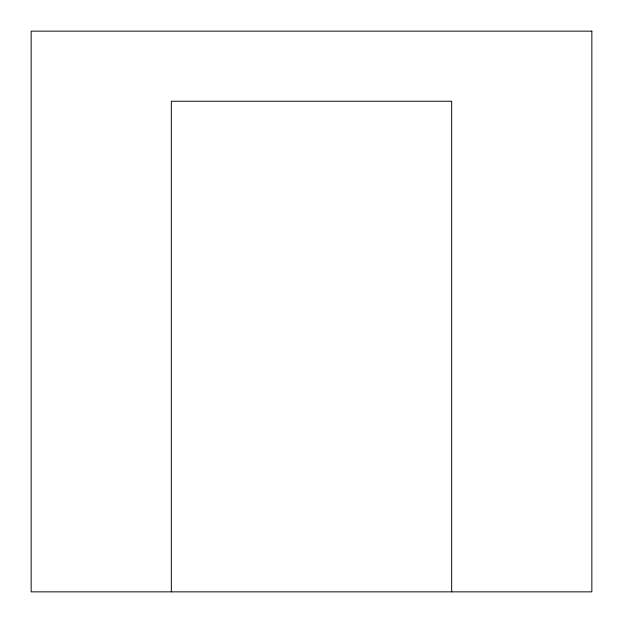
<?xml version="1.0" encoding="UTF-8"?>
<svg xmlns="http://www.w3.org/2000/svg" width="623" height="623" viewBox="0 0 623 623"><rect width="100%" height="100%" fill="white"/><g stroke="black" fill="none" stroke-linecap="round" stroke-linejoin="round"><path stroke-width="0.93" d="M451.675 591.85L451.675 101.238L171.325 101.238L171.325 591.85M591.85 31.15L31.15 31.15L31.15 591.85L591.85 591.85L591.85 31.15"/></g></svg>
